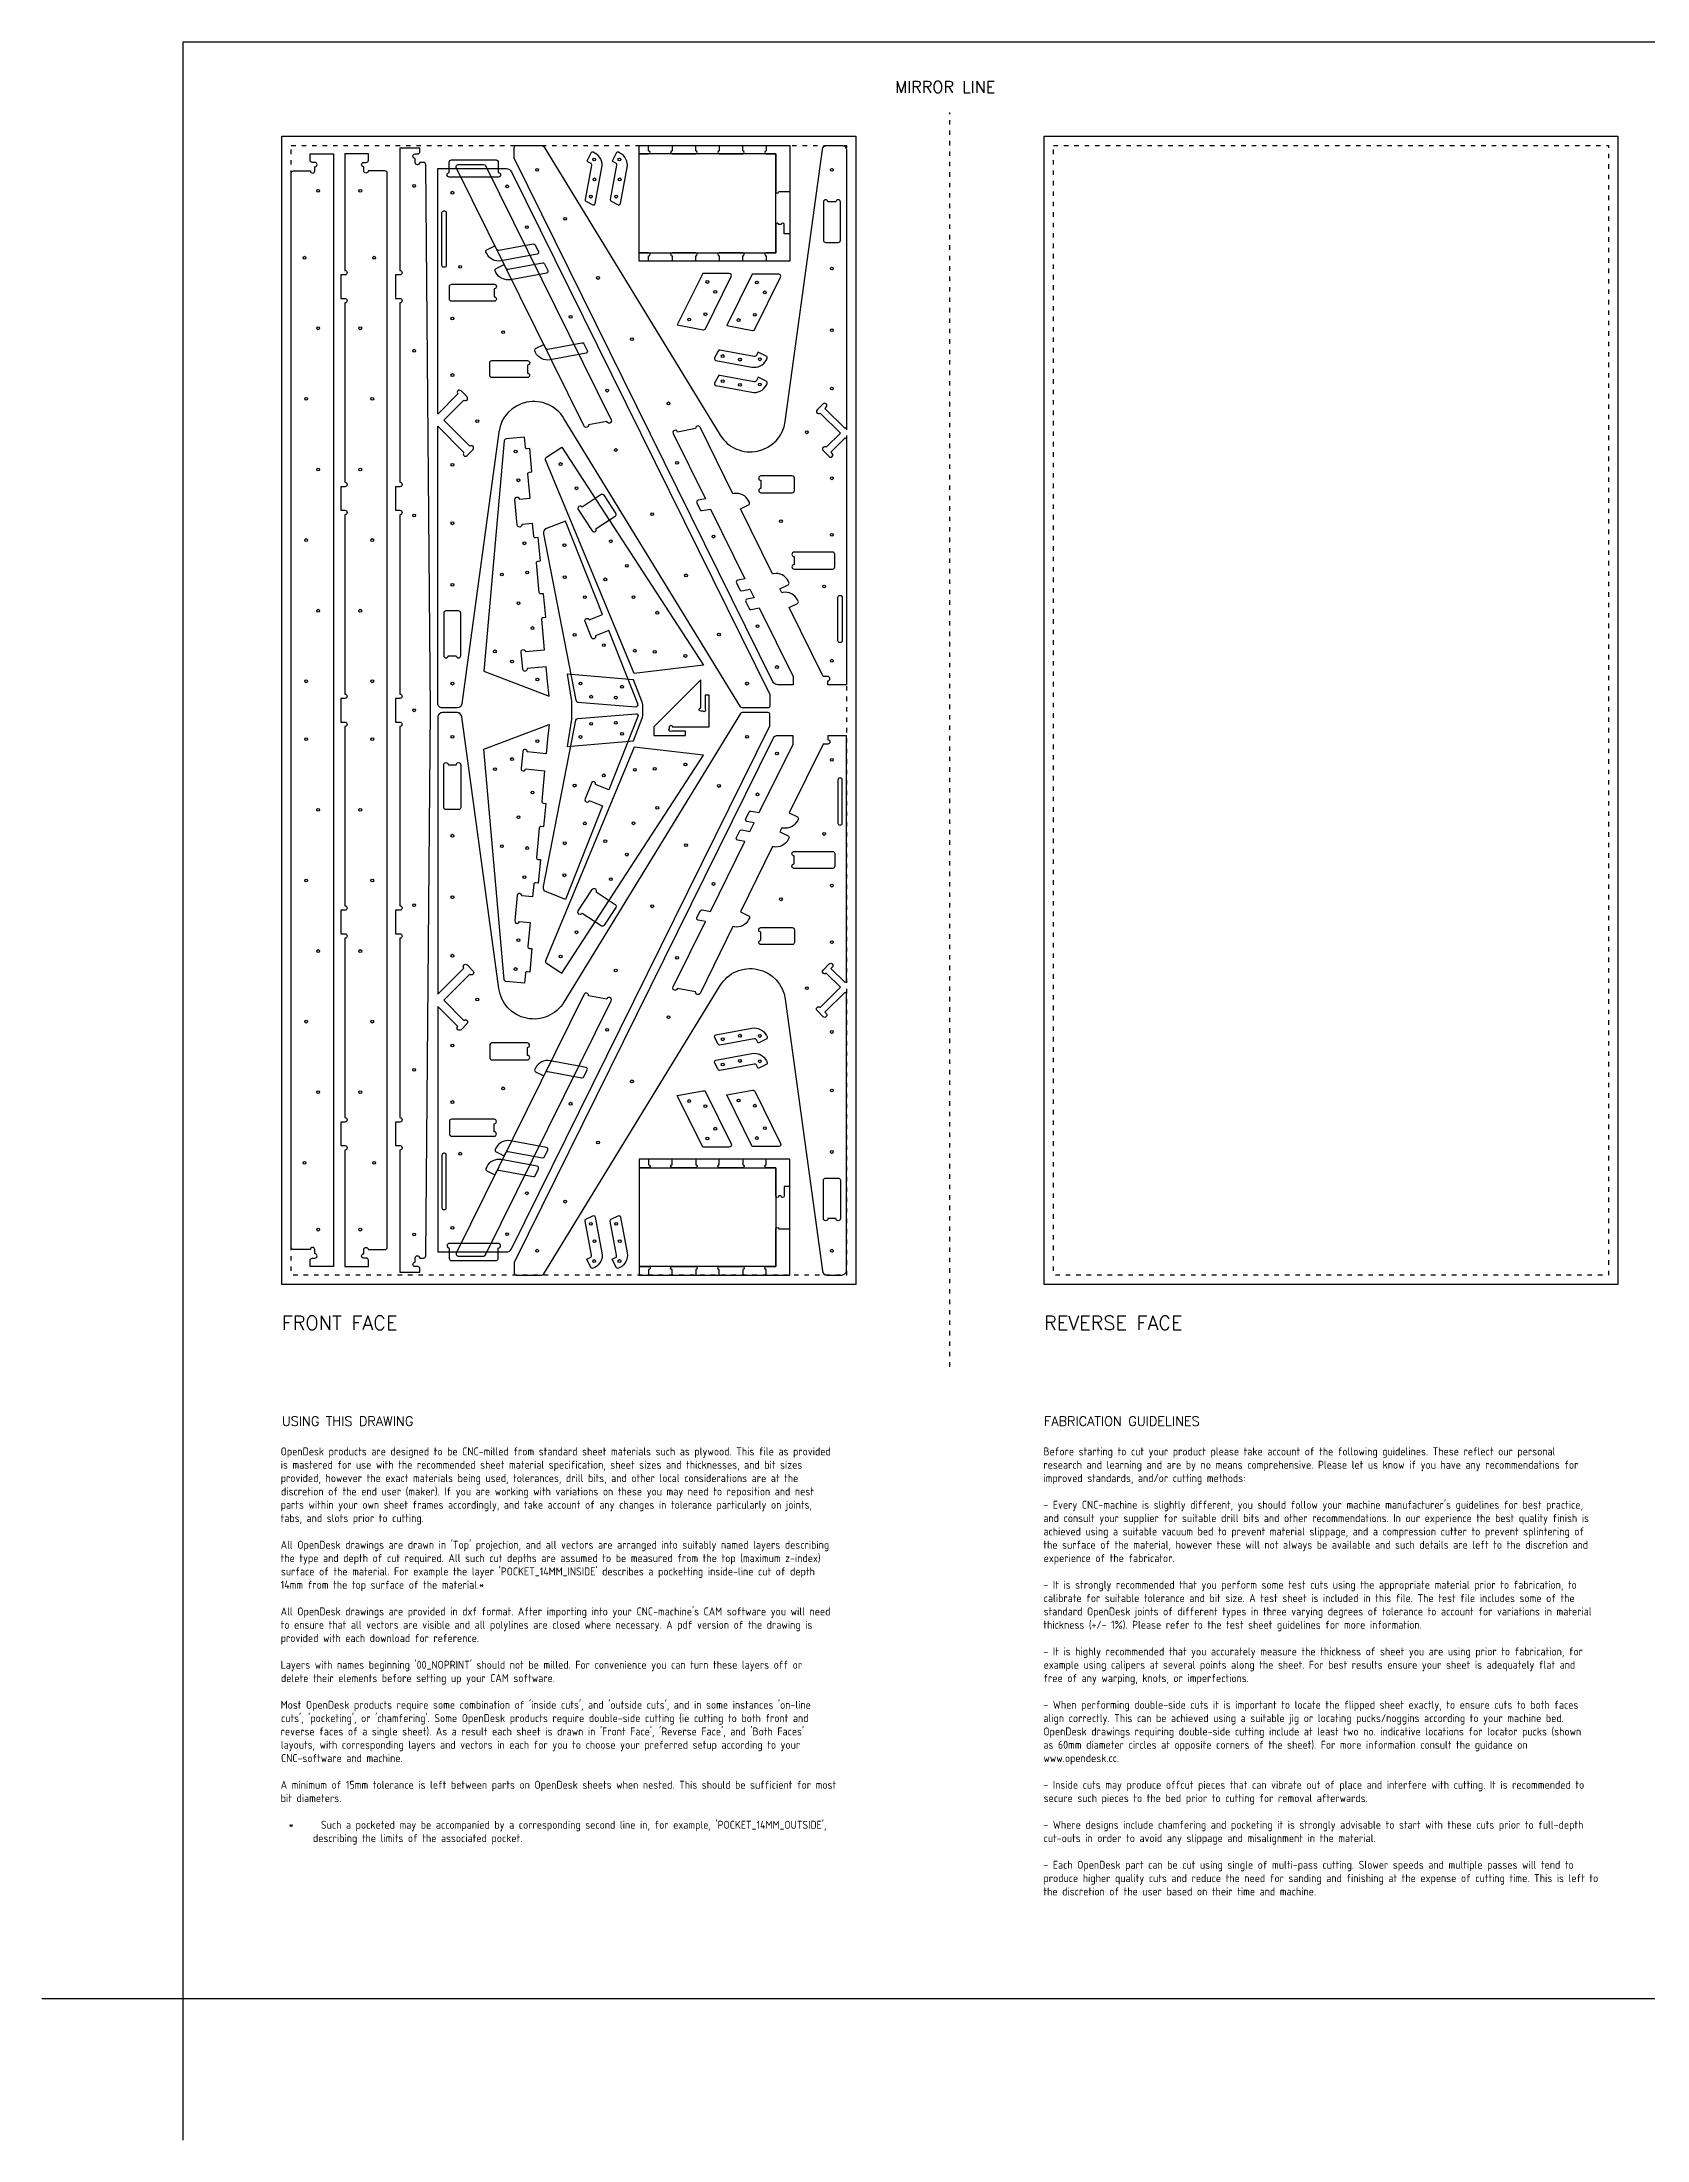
# Model space of a CAD drawing. Extents: x -300 to 5880, y -300 to 4158.
# Drawn here: x -300 to 3112, y -300 to 4158 of the extents above; entities that cross this region are included whole.
import ezdxf
from ezdxf.enums import TextEntityAlignment as Align

# ---------------------------------------------------------------- set-up
doc = ezdxf.new("R2010")
doc.units = 0
doc.linetypes.add('DGN_STYLE_5', pattern=[22.17944, 9.505474, -12.673965])
for name, color, linetype in [('00-NOPRINT_TEXT', 7, 'CONTINUOUS'), ('00_NOPRINT_TOLERANCE', 7, 'DGN_STYLE_5'), ('TOP-CUT-INSIDE_18MM', 1, 'CONTINUOUS'), ('TOP-CUT-OUTSIDE_18MM', 220, 'CONTINUOUS'), ('TOP-HOLE-6MM-DIAM_05MM', 220, 'CONTINUOUS'), ('TOP-HOLE-6MM-DIAM_14MM', 220, 'CONTINUOUS'), ('TOP-HOLE-6MM-DIAM_18MM', 3, 'CONTINUOUS'), ('TOP-POCKET-INSIDE_03MM', 140, 'CONTINUOUS'), ('TOP-POCKET-INSIDE_08MM', 40, 'CONTINUOUS'), ('TOP-POCKET-INSIDE_09MM', 60, 'CONTINUOUS'), ('TOP-POCKET-INSIDE_10MM', 3, 'CONTINUOUS'), ('TOP-POCKET-INSIDE_12MM', 140, 'CONTINUOUS')]:
    doc.layers.add(name, color=color, linetype=linetype)
doc.layers.add('BOARD_$TH-NOMINAL', color=3, linetype='CONTINUOUS', lineweight=30)
doc.styles.add('OD-ISOCP-17', font='isocp.shx', dxfattribs={"height": 17})
doc.styles.add('OD-SIMPLEX-20', font='simplex.shx', dxfattribs={"height": 20})
doc.styles.add('OD-SIMPLEX-25', font='simplex.shx', dxfattribs={"height": 25})
doc.styles.add('OD-SIMPLEX-30', font='simplex.shx', dxfattribs={"height": 30})

msp = doc.modelspace()

# ---------------------------------------------------------------- linework, layer by layer
at = {"layer": '00-NOPRINT_TEXT', "flags": 128}
msp.add_lwpolyline([(0, 4158), (5880, 4158), (5880, 0), (0, 0)], close=True, dxfattribs=at)
msp.add_lwpolyline([(0, -300), (0, 0), (-300, 0)], dxfattribs=at)
at = {"layer": '00_NOPRINT_TOLERANCE'}
msp.add_line((1630, 1343.2), (1630, 4008), dxfattribs=at)
at = {"layer": '00_NOPRINT_TOLERANCE', "flags": 128}
for points in [[(210, 3958), (1430, 3958), (1430, 1518), (210, 1518)], [(230, 3938), (1410, 3938), (1410, 1538), (230, 1538)], [(1830, 3958), (3050, 3958), (3050, 1518), (1830, 1518)], [(1850, 3938), (3030, 3938), (3030, 1538), (1850, 1538)]]:
    msp.add_lwpolyline(points, close=True, dxfattribs=at)
at = {"layer": 'BOARD_$TH-NOMINAL', "flags": 128}
for points in [[(210, 3958), (1430, 3958), (1430, 1518), (210, 1518)], [(1830, 3958), (3050, 3958), (3050, 1518), (1830, 1518)]]:
    msp.add_lwpolyline(points, close=True, dxfattribs=at)
at = {"layer": 'TOP-CUT-INSIDE_18MM'}
for points in [[(1361.1, 3736.7, 0.414214), (1365.9, 3731.9), (1392.4, 3731.9, 0.414214), (1397.2, 3736.7), (1397.2, 3818, 0.989561), (1387.7, 3818.1), (1370.6, 3818.1, 0.989561), (1361.1, 3818)], [(1294.7, 3200, 0.414214), (1299.4, 3204.7), (1299.4, 3231.3, 0.414214), (1294.7, 3236.1), (1228.3, 3236.1, 0.989561), (1228.2, 3226.5), (1228.2, 3209.5, 0.989561), (1228.3, 3200)], [(1380.4, 3037.9, 0.414214), (1385.1, 3042.7), (1385.1, 3069.2, 0.414214), (1380.4, 3074), (1299, 3074, 0.989561), (1298.9, 3064.5), (1298.9, 3047.4, 0.989561), (1299, 3037.9)], [(1401, 2885.8, -0.414214), (1397.2, 2882), (1395.7, 2882, -0.414214), (1391.9, 2885.8), (1391.9, 2978, -0.414214), (1395.7, 2981.8), (1397.2, 2981.8, -0.414214), (1401, 2978)], [(1401, 2590.2, 0.414214), (1397.2, 2594), (1395.7, 2594, 0.414214), (1391.9, 2590.2), (1391.9, 2498, 0.414214), (1395.7, 2494.2), (1397.2, 2494.2, 0.414214), (1401, 2498)], [(1380.4, 2438.1, -0.414214), (1385.1, 2433.3), (1385.1, 2406.8, -0.414214), (1380.4, 2402), (1299, 2402, -0.989561), (1298.9, 2411.5), (1298.9, 2428.6, -0.989561), (1299, 2438.1)], [(1294.7, 2276.1, -0.414214), (1299.4, 2271.3), (1299.4, 2244.7, -0.414214), (1294.7, 2240), (1228.3, 2240, -0.989561), (1228.2, 2249.5), (1228.2, 2266.5, -0.989561), (1228.3, 2276.1)], [(1361.1, 1739.3, -0.414214), (1365.9, 1744.1), (1392.4, 1744.1, -0.414214), (1397.2, 1739.3), (1397.2, 1658, -0.989561), (1387.7, 1657.9), (1370.6, 1657.9, -0.989561), (1361.1, 1658)]]:
    msp.add_lwpolyline(points, format="xyb", close=True, dxfattribs=at)
at = {"layer": 'TOP-CUT-OUTSIDE_18MM'}
for points in [[(460.8, 3932), (460.8, 3672.5, -1), (460.8, 3663), (451.8, 3663), (451.8, 3613), (460.8, 3613, -1), (460.8, 3603.5), (460.8, 3222.5, -1), (460.8, 3213), (451.8, 3213), (451.8, 3163), (460.8, 3163, -1), (460.8, 3153.5), (460.8, 2772.5, -1), (460.8, 2763), (451.8, 2763), (451.8, 2713), (460.8, 2713, -1), (460.8, 2703.5), (460.8, 2322.5, -1), (460.8, 2313), (451.8, 2313), (451.8, 2263), (460.8, 2263, -1), (460.8, 2253.5), (460.8, 1872.5, -1), (460.8, 1863), (451.8, 1863), (451.8, 1813), (460.8, 1813, -1), (460.8, 1803.5), (460.8, 1544), (503.3, 1544), (503.3, 1551.3, 0.414214), (498.8, 1555.8), (493.3, 1555.8, -1), (493.3, 1565.3), (493.3, 1574, -1), (502.9, 1574), (511.3, 1574, 0.413286), (515.8, 1578.5), (525.8, 2738), (515.8, 3897.6, 0.409868), (511.3, 3902), (502.9, 3902, -1), (493.3, 3902), (493.3, 3910.7, -1), (493.3, 3920.2), (498.8, 3920.2, 0.414214), (503.3, 3924.7), (503.3, 3932)], [(1410, 2792), (1370.3, 2792), (1370.3, 2800.5, 1), (1370.3, 2810), (1360.5, 2810), (1288.3, 2956), (1305.8, 2964.6, 0.414213), (1307.5, 2969.6), (1305.9, 2972.7, 0.335558), (1275, 2988.2), (1272.6, 2987.8), (1268.6, 2996), (1286, 3004.6, 0.414213), (1287.7, 3009.6), (1286.2, 3012.7, 0.335558), (1255.2, 3028.2), (1252.8, 3027.8), (1184.5, 3166), (1202, 3174.6, 0.414214), (1203.7, 3179.7), (1202.1, 3182.8, 0.335558), (1171.2, 3198.3), (1168.8, 3197.8), (1099.5, 3338.1), (1098.9, 3339.3, 0.857758), (1089.5, 3336.4), (1050.8, 3329.2, 1.125299), (1041.5, 3325.9), (1110.1, 3187), (1094.8, 3184.1, 0.497502), (1092.1, 3178.8), (1099.3, 3164.2, 0.335558), (1103.4, 3162.1), (1120.8, 3165.4), (1194.2, 3016.9), (1178.9, 3014.1, 0.497502), (1176.2, 3008.7), (1183.4, 2994.1, 0.335558), (1187.4, 2992.1), (1204.9, 2995.3), (1214, 2976.9), (1198.6, 2974.1, 0.497502), (1195.9, 2968.7), (1203.2, 2954.1, 0.335558), (1207.2, 2952.1), (1224.6, 2955.3), (1296.5, 2810), (1296.5, 2792), (1264.1, 2792, -0.285326), (1253.4, 2798.7), (704.3, 3909.7, -0.115265), (703.8, 3911.7), (703.8, 3933.5, -0.414214), (708.3, 3938), (762.8, 3938, -0.261118), (766.6, 3935.8), (1141.8, 3322.8, 0.705239), (1280.1, 3351.8), (1358.8, 3929.4, -0.375055), (1368.7, 3938), (1400, 3938, -0.414214), (1410, 3928), (1410, 3339.6), (1407.2, 3336.7), (1364.4, 3379.5), (1367.2, 3382.3, 1), (1360.5, 3389.1), (1347.6, 3376.2, 1), (1354.4, 3369.5), (1397.1, 3326.7), (1367.1, 3296.7, 1), (1360.4, 3289.9), (1373.2, 3277.1, 1), (1380, 3283.8), (1377.1, 3286.6), (1407.2, 3316.7), (1410, 3313.8)], [(871.8, 3923.6, 0.414214), (866.9, 3921.9), (858.3, 3904.6), (865.4, 3901.1, -0.335558), (867.9, 3896.1), (854.4, 3823.4, 0.335558), (856.4, 3819.4), (871, 3812.2, 0.497502), (876.2, 3814.8), (890.4, 3891.2, 0.335558), (874.9, 3922)], [(925.4, 3923.6, 0.414214), (920.5, 3921.9), (911.9, 3904.6), (919, 3901.1, -0.335558), (921.5, 3896.1), (908, 3823.4, 0.335558), (910, 3819.4), (924.6, 3812.2, 0.497502), (929.8, 3814.8), (944, 3891.2, 0.335558), (928.5, 3922)], [(969.6, 3920), (989.6, 3920, 1), (989.6, 3926.4), (989.6, 3938), (1039.6, 3938), (1039.6, 3926.4, 1), (1039.6, 3920), (1089.6, 3920, 1), (1089.6, 3926.4), (1089.6, 3938), (1139.6, 3938), (1139.6, 3926.4, 1), (1139.6, 3920), (1189.6, 3920, 1), (1189.6, 3926.4), (1189.6, 3938), (1239.6, 3938), (1239.6, 3926.4, 1), (1239.6, 3920), (1259.6, 3920), (1259.6, 3840, 1), (1266, 3840), (1289.6, 3840), (1289.6, 3750), (1277.6, 3750), (1277.6, 3770, 1), (1271.2, 3770), (1266, 3770, 1), (1259.6, 3770), (1259.6, 3710), (1239.6, 3710, 1), (1239.6, 3703.6), (1239.6, 3692), (1189.6, 3692), (1189.6, 3703.6, 1), (1189.6, 3710), (1139.6, 3710, 1), (1139.6, 3703.6), (1139.6, 3692), (1089.6, 3692), (1089.6, 3703.6, 1), (1089.6, 3710), (1039.6, 3710, 1), (1039.6, 3703.6), (1039.6, 3692), (989.6, 3692), (989.6, 3703.6, 1), (989.6, 3710), (969.6, 3710)], [(434, 3879.6, 0.409868), (429.5, 3884), (393.5, 3884, -1), (384, 3884), (384, 3892.7, -1), (384, 3902.2), (389.5, 3902.2, 0.414214), (394, 3906.7), (394, 3920), (344, 3920), (344, 3672.5, -1), (344, 3663), (335, 3663), (335, 3613), (344, 3613, -1), (344, 3603.5), (344, 3222.5, -1), (344, 3213), (335, 3213), (335, 3163), (344, 3163, -1), (344, 3153.5), (344, 2772.5, -1), (344, 2763), (335, 2763), (335, 2713), (344, 2713, -1), (344, 2703.5), (344, 2322.5, -1), (344, 2313), (335, 2313), (335, 2263), (344, 2263, -1), (344, 2253.5), (344, 1872.5, -1), (344, 1863), (335, 1863), (335, 1813), (344, 1813, -1), (344, 1803.5), (344, 1556), (394, 1556), (394, 1569.3, 0.414214), (389.5, 1573.8), (384, 1573.8, -1), (384, 1583.3), (384, 1592, -1), (393.5, 1592), (429.5, 1592, 0.415142), (434, 1596.5)], [(541.3, 3889), (687.2, 3889, -0.285329), (697.9, 3882.3), (1247, 2771.4, -0.115265), (1247.5, 2769.4), (1247.5, 2747.5, -0.414214), (1243, 2743), (1188.5, 2743, -0.261118), (1184.6, 2745.2), (809.5, 3358.2, 0.705239), (671.2, 3329.2), (592.4, 2751.7, -0.375055), (582.5, 2743), (551.3, 2743, -0.414214), (541.3, 2753), (541.3, 3341.5), (596.8, 3286, 1), (603.5, 3279.2), (616.4, 3292.1, 1), (609.6, 3298.8), (554.1, 3354.3), (596.9, 3397.1, 1), (603.6, 3403.8), (590.8, 3416.7, 1), (584, 3410), (541.3, 3367.2)], [(1165, 3659.5, 0.55603), (1160.9, 3666), (1104.6, 3666), (1050.5, 3556.6), (1105.4, 3546.4, 0.335558), (1110.3, 3548.8)], [(1270.1, 3658.3, 0.55603), (1266, 3664.8), (1209.7, 3664.8), (1155.6, 3555.4), (1210.5, 3545.2, 0.335558), (1215.4, 3547.7)], [(1241.3, 3485.8, 0.414214), (1239.6, 3490.7), (1222.3, 3499.2), (1218.8, 3492.2, -0.335558), (1213.8, 3489.7), (1141.1, 3503.2, 0.335558), (1137.2, 3501.2), (1129.9, 3486.6, 0.497502), (1132.6, 3481.4), (1208.9, 3467.2, 0.335558), (1239.8, 3482.6)], [(1241.3, 3432.1, 0.414214), (1239.6, 3437), (1222.3, 3445.6), (1218.8, 3438.5, -0.335558), (1213.8, 3436), (1141.1, 3449.5, 0.335558), (1137.2, 3447.5), (1129.9, 3432.9, 0.497502), (1132.6, 3427.7), (1208.9, 3413.6, 0.335558), (1239.8, 3429)], [(754.8, 3105.1), (749.4, 3104.5, -0.414214), (745.5, 3107.7), (743, 3134.7), (719.9, 3132.5, -0.999999), (710.4, 3131.6), (705.3, 3185.7, -1.000001), (714.8, 3186.6), (737.8, 3188.8), (732.9, 3240.1, -0.414214), (736.1, 3243.9), (741.6, 3244.4), (736.8, 3294.2), (731.4, 3293.7, -0.414214), (727.5, 3296.8), (725.5, 3318.2), (686.8, 3314.6, 0.369893), (682.7, 3310.4), (639.4, 2820.9), (777.9, 2768.2), (774.9, 2799.1), (771.9, 2830.3), (731.5, 2826.4, -1), (722, 2825.5), (718.5, 2861.7, -1), (728, 2862.6), (768.5, 2866.5), (762.3, 2931.5, -0.414214), (765.5, 2935.3), (770.9, 2935.8), (766.2, 2985.6), (760.7, 2985.1, -0.414214), (756.9, 2988.2), (750.9, 3051, -0.414214), (754.1, 3054.8), (759.6, 3055.3)], [(805, 3296.8), (1106.1, 2833.5), (959, 2816.2), (770.6, 3270.3, -0.353186), (772.4, 3275.6)], [(962.2, 2745.3, 0.55603), (966.7, 2751.5), (905.2, 2907.4), (876.6, 2896.1, -1), (867.8, 2892.6), (854.4, 2926.5, -1), (863.3, 2930), (891.8, 2941.2), (813.2, 3140.1), (772.2, 3123.9, 0.361503), (766.1, 3112.7), (835.1, 2759.2, 0.335558), (839.2, 2755.5)], [(541.3, 1587), (687.2, 1587, 0.285329), (697.9, 1593.7), (1247, 2704.6, 0.115265), (1247.5, 2706.6), (1247.5, 2728.5, 0.414214), (1243, 2733), (1188.5, 2733, 0.261118), (1184.6, 2730.8), (809.5, 2117.8, -0.705239), (671.2, 2146.8), (592.4, 2724.3, 0.375055), (582.5, 2733), (551.3, 2733, 0.414214), (541.3, 2723), (541.3, 2134.5), (596.8, 2190, -1), (603.5, 2196.8), (616.4, 2183.9, -1), (609.6, 2177.2), (554.1, 2121.7), (596.9, 2078.9, -1), (603.6, 2072.2), (590.8, 2059.3, -1), (584, 2066), (541.3, 2108.8)], [(962.2, 2730.7, -0.55603), (966.7, 2724.5), (905.2, 2568.6), (876.6, 2579.9, 1), (867.8, 2583.4), (854.4, 2549.5, 1), (863.3, 2546), (891.8, 2534.8), (813.2, 2335.9), (772.2, 2352.1, -0.361503), (766.1, 2363.3), (835.1, 2716.8, -0.335558), (839.2, 2720.5)], [(754.8, 2370.9), (749.4, 2371.5, 0.414214), (745.5, 2368.3), (743, 2341.3), (719.9, 2343.5, 0.999999), (710.4, 2344.4), (705.3, 2290.3, 1.000001), (714.8, 2289.4), (737.8, 2287.2), (732.9, 2235.9, 0.414214), (736.1, 2232.1), (741.6, 2231.6), (736.8, 2181.8), (731.4, 2182.3, 0.414214), (727.5, 2179.2), (725.5, 2157.8), (686.8, 2161.4, -0.369893), (682.7, 2165.6), (639.4, 2655.1), (777.9, 2707.8), (774.9, 2676.9), (771.9, 2645.7), (731.5, 2649.6, 1), (722, 2650.5), (718.5, 2614.3, 1), (728, 2613.4), (768.5, 2609.5), (762.3, 2544.5, 0.414214), (765.5, 2540.7), (770.9, 2540.2), (766.2, 2490.4), (760.7, 2490.9, 0.414214), (756.9, 2487.8), (750.9, 2425, 0.414214), (754.1, 2421.2), (759.6, 2420.7)], [(1410, 2684), (1370.3, 2684), (1370.3, 2675.5, -1), (1370.3, 2666), (1360.5, 2666), (1288.3, 2520), (1305.8, 2511.4, -0.414213), (1307.5, 2506.4), (1305.9, 2503.3, -0.335558), (1275, 2487.8), (1272.6, 2488.2), (1268.6, 2480), (1286, 2471.4, -0.414213), (1287.7, 2466.4), (1286.2, 2463.3, -0.335558), (1255.2, 2447.8), (1252.8, 2448.2), (1184.5, 2310), (1202, 2301.4, -0.414214), (1203.7, 2296.3), (1202.1, 2293.2, -0.335558), (1171.2, 2277.7), (1168.8, 2278.2), (1099.5, 2137.9), (1098.9, 2136.7, -0.857758), (1089.5, 2139.6), (1050.8, 2146.8, -1.125299), (1041.5, 2150.1), (1110.1, 2289), (1094.8, 2291.9, -0.497502), (1092.1, 2297.2), (1099.3, 2311.8, -0.335558), (1103.4, 2313.9), (1120.8, 2310.6), (1194.2, 2459.1), (1178.9, 2461.9, -0.497502), (1176.2, 2467.3), (1183.4, 2481.9, -0.335558), (1187.4, 2483.9), (1204.9, 2480.7), (1214, 2499.1), (1198.6, 2501.9, -0.497502), (1195.9, 2507.3), (1203.2, 2521.9, -0.335558), (1207.2, 2523.9), (1224.6, 2520.7), (1296.5, 2666), (1296.5, 2684), (1264.1, 2684, 0.285326), (1253.4, 2677.3), (704.3, 1566.3, 0.115265), (703.8, 1564.3), (703.8, 1542.5, 0.414214), (708.3, 1538), (762.8, 1538, 0.261118), (766.6, 1540.2), (1141.8, 2153.2, -0.705239), (1280.1, 2124.2), (1358.8, 1546.6, 0.375055), (1368.7, 1538), (1400, 1538, 0.414214), (1410, 1548), (1410, 2136.4), (1407.2, 2139.3), (1364.4, 2096.5), (1367.2, 2093.7, -1), (1360.5, 2086.9), (1347.6, 2099.8, -1), (1354.4, 2106.5), (1397.1, 2149.3), (1367.1, 2179.3, -1), (1360.4, 2186.1), (1373.2, 2198.9, -1), (1380, 2192.2), (1377.1, 2189.4), (1407.2, 2159.3), (1410, 2162.2)], [(805, 2179.2), (1106.1, 2642.5), (959, 2659.8), (770.6, 2205.7, 0.353186), (772.4, 2200.4)], [(1241.3, 2043.9, -0.414214), (1239.6, 2039), (1222.3, 2030.4), (1218.8, 2037.5, 0.335558), (1213.8, 2040), (1141.1, 2026.5, -0.335558), (1137.2, 2028.5), (1129.9, 2043.1, -0.497502), (1132.6, 2048.3), (1208.9, 2062.4, -0.335558), (1239.8, 2047)], [(1241.3, 1990.2, -0.414214), (1239.6, 1985.3), (1222.3, 1976.8), (1218.8, 1983.8, 0.335558), (1213.8, 1986.3), (1141.1, 1972.8, -0.335558), (1137.2, 1974.8), (1129.9, 1989.4, -0.497502), (1132.6, 1994.6), (1208.9, 2008.8, -0.335558), (1239.8, 1993.4)], [(1165, 1816.5, -0.55603), (1160.9, 1810), (1104.6, 1810), (1050.5, 1919.4), (1105.4, 1929.6, -0.335558), (1110.3, 1927.2)], [(1270.1, 1817.7, -0.55603), (1266, 1811.2), (1209.7, 1811.2), (1155.6, 1920.6), (1210.5, 1930.8, -0.335558), (1215.4, 1928.3)], [(969.6, 1556), (989.6, 1556, -1), (989.6, 1549.6), (989.6, 1538), (1039.6, 1538), (1039.6, 1549.6, -1), (1039.6, 1556), (1089.6, 1556, -1), (1089.6, 1549.6), (1089.6, 1538), (1139.6, 1538), (1139.6, 1549.6, -1), (1139.6, 1556), (1189.6, 1556, -1), (1189.6, 1549.6), (1189.6, 1538), (1239.6, 1538), (1239.6, 1549.6, -1), (1239.6, 1556), (1259.6, 1556), (1259.6, 1636, -1), (1266, 1636), (1289.6, 1636), (1289.6, 1726), (1277.6, 1726), (1277.6, 1706, -1), (1271.2, 1706), (1266, 1706, -1), (1259.6, 1706), (1259.6, 1766), (1239.6, 1766, -1), (1239.6, 1772.4), (1239.6, 1784), (1189.6, 1784), (1189.6, 1772.4, -1), (1189.6, 1766), (1139.6, 1766, -1), (1139.6, 1772.4), (1139.6, 1784), (1089.6, 1784), (1089.6, 1772.4, -1), (1089.6, 1766), (1039.6, 1766, -1), (1039.6, 1772.4), (1039.6, 1784), (989.6, 1784), (989.6, 1772.4, -1), (989.6, 1766), (969.6, 1766)], [(871.8, 1552.4, -0.414214), (866.9, 1554.1), (858.3, 1571.4), (865.4, 1574.9, 0.335558), (867.9, 1579.9), (854.4, 1652.6, -0.335558), (856.4, 1656.6), (871, 1663.8, -0.497502), (876.2, 1661.2), (890.4, 1584.8, -0.335558), (874.9, 1554)], [(925.4, 1552.4, -0.414214), (920.5, 1554.1), (911.9, 1571.4), (919, 1574.9, 0.335558), (921.5, 1579.9), (908, 1652.6, -0.335558), (910, 1656.6), (924.6, 1663.8, -0.497502), (929.8, 1661.2), (944, 1584.8, -0.335558), (928.5, 1554)]]:
    msp.add_lwpolyline(points, format="xyb", close=True, dxfattribs=at)
at = {"layer": 'TOP-CUT-OUTSIDE_18MM', "flags": 128}
for points in [[(270, 1556), (270, 1569.3, -0.414213), (274.5, 1573.8), (280, 1573.8, 1), (280, 1583.3), (280, 1592, 1), (270.5, 1592), (234.5, 1592, -0.414214), (230, 1596.5), (230, 3879.5, -0.414214), (234.5, 3884), (270.5, 3884, 1), (280, 3884), (280, 3892.7, 1), (280, 3902.2), (274.5, 3902.2, -0.414214), (270, 3906.7), (270, 3920), (320, 3920), (320, 1556)], [(1118.5, 2702.7), (1118.5, 2770.4), (1109.5, 2770.4), (1109.5, 2740.8, -1), (1104.5, 2735.8), (1100.5, 2735.8, -1), (1100.5, 2742.8), (1100.5, 2802.7), (1000.5, 2702.7), (1000.5, 2684.7), (1068.2, 2684.7), (1068.2, 2693.7), (1038.6, 2693.7, -1), (1033.6, 2698.6), (1033.6, 2702.7, -1), (1040.6, 2702.7)]]:
    msp.add_lwpolyline(points, format="xyb", close=True, dxfattribs=at)
at = {"layer": 'TOP-HOLE-6MM-DIAM_05MM'}
for centre in [(810.5, 3088.7), (943.3, 3044.7), (811.1, 3020.7), (854, 2978.4), (957.4, 2978.2), (1007.9, 2945.3), (832.2, 2898.1), (894.3, 2876.4), (1002.5, 2862.3), (1067.7, 2853.3), (894.3, 2599.6), (1002.5, 2613.7), (1067.7, 2622.7), (832.2, 2577.9), (854, 2497.6), (957.4, 2497.8), (1007.9, 2530.7), (811.1, 2455.3), (943.3, 2431.3), (810.5, 2387.3)]:
    msp.add_circle(centre, 3, dxfattribs=at)
at = {"layer": 'TOP-HOLE-6MM-DIAM_14MM'}
for centre in [(752.5, 3886.4), (873.8, 3908.3), (927.4, 3908.3), (1378.8, 3886.4), (287.3, 3841.6), (376.7, 3841.6), (572.4, 3837.7), (688.9, 3851.1), (874.4, 3866), (928.1, 3866), (866.8, 3829.3), (920.4, 3829.3), (730.5, 3764.3), (812.2, 3782.1), (257.9, 3699.6), (406.1, 3699.6), (588.8, 3680.2), (882.1, 3656.5), (1378.8, 3676.5), (1219.6, 3646.9), (1236.4, 3626), (572.4, 3570.4), (823.8, 3574), (1180.9, 3567.2), (1215.3, 3578.3), (287.3, 3549.6), (376.7, 3549.6), (680.3, 3541.5), (954.1, 3526.5), (1378.8, 3545.8), (1147, 3490.7), (1183.7, 3483.1), (1226, 3483.8), (572.4, 3450.2), (1147, 3437.1), (1226, 3430.1), (261.8, 3399.6), (402.2, 3399.6), (901.3, 3417.2), (1031.8, 3390), (1183.7, 3429.5), (1378.8, 3421.5), (625.4, 3352.4), (1325.8, 3328.6), (572.4, 3259.6), (706.9, 3287.9), (802.5, 3261.2), (919.5, 3291), (1049.9, 3263.9), (287.3, 3249.6), (376.7, 3249.6), (712.7, 3226.6), (836.1, 3209.7), (1378.8, 3230.9), (572.4, 3135.2), (997.2, 3154.6), (1270.9, 3139.6), (261.8, 3099.6), (402.2, 3099.6), (725.4, 3092.8), (909.3, 3097), (1127.5, 3107), (1378.8, 3110.6), (572.4, 3004.6), (677.4, 3026.6), (897.4, 3016.1), (1069.1, 3024.6), (1362.5, 3000.9), (287.3, 2949.6), (376.7, 2949.6), (1139.1, 2898.9), (1220.8, 2916.7), (662.9, 2863.2), (960.2, 2864.5), (1262.4, 2829.9), (1378.8, 2843.3), (261.8, 2799.6), (402.2, 2799.6), (572.4, 2794.6), (844.7, 2794.7), (867.6, 2766.8), (919.8, 2764.8), (933, 2788), (1198.8, 2794.6), (261.8, 2676.4), (402.2, 2676.4), (572.4, 2681.4), (844.7, 2681.3), (867.6, 2709.2), (919.8, 2711.2), (933, 2688), (1198.8, 2681.4), (1262.4, 2646.1), (1378.8, 2632.7), (662.9, 2612.8), (960.2, 2611.5), (1139.1, 2577.1), (1220.8, 2559.3), (287.3, 2526.4), (376.7, 2526.4), (572.4, 2471.4), (677.4, 2449.4), (897.4, 2459.9), (1069.1, 2451.4), (1362.5, 2475.1), (261.8, 2376.4), (402.2, 2376.4), (725.4, 2383.2), (909.3, 2379), (1127.5, 2369), (1378.8, 2365.4), (572.4, 2340.8), (997.2, 2321.4), (1270.9, 2336.4), (287.3, 2226.4), (376.7, 2226.4), (712.7, 2249.4), (836.1, 2266.3), (1378.8, 2245.1), (572.4, 2216.4), (706.9, 2188.1), (802.5, 2214.8), (919.5, 2185), (1049.9, 2212.1), (1325.8, 2147.4), (625.4, 2123.6), (261.8, 2076.4), (402.2, 2076.4), (901.3, 2058.8), (1031.8, 2086), (1378.8, 2054.5), (572.4, 2025.8), (1147, 2038.9), (1183.7, 2046.5), (1226, 2045.9), (1147, 1985.3), (1183.7, 1992.9), (1226, 1992.2), (287.3, 1926.4), (376.7, 1926.4), (680.3, 1934.5), (954.1, 1949.5), (1378.8, 1930.2), (572.4, 1905.6), (823.8, 1902), (1180.9, 1908.8), (1215.3, 1897.7), (1219.6, 1829.1), (1236.4, 1850), (588.8, 1795.8), (882.1, 1819.5), (1378.8, 1799.5), (257.9, 1776.4), (406.1, 1776.4), (730.5, 1711.7), (812.2, 1693.9), (866.8, 1646.7), (920.4, 1646.7), (287.3, 1634.4), (376.7, 1634.4), (572.4, 1638.3), (688.9, 1624.9), (874.4, 1610), (928.1, 1610), (752.5, 1589.6), (873.8, 1567.7), (927.4, 1567.7), (1378.8, 1589.6)]:
    msp.add_circle(centre, 3, dxfattribs=at)
at = {"layer": 'TOP-HOLE-6MM-DIAM_18MM'}
for centre in [(491.3, 3852), (1114.5, 3648.1), (1131.3, 3627.2), (1075.8, 3568.3), (1110.2, 3579.4), (491.3, 3502), (491.3, 3152), (731.3, 3030.7), (713, 2965.3), (742.6, 2912.7), (699.3, 2841.6), (753, 2803.5), (491.3, 2738), (753, 2672.5), (699.3, 2634.4), (742.6, 2563.3), (713, 2510.7), (731.3, 2445.3), (491.3, 2324), (491.3, 1974), (1075.8, 1907.7), (1110.2, 1896.6), (1114.5, 1827.9), (1131.3, 1848.8), (491.3, 1624)]:
    msp.add_circle(centre, 3, dxfattribs=at)
at = {"layer": 'TOP-POCKET-INSIDE_03MM'}
for points in [[(643.8, 3711.4, -0.414214), (645.5, 3716.4), (662.9, 3725.1), (666.5, 3717.9, 0.335558), (671.3, 3715.5), (744.1, 3728.9, -0.335558), (748.1, 3726.9), (755.3, 3712.3, -0.497502), (752.6, 3706.9), (676.3, 3692.8, -0.335558), (645.3, 3708.3)], [(663.6, 3671.4, -0.414214), (665.3, 3676.4), (682.7, 3685.1), (686.2, 3677.9, 0.335558), (691.1, 3675.5), (763.8, 3688.9, -0.335558), (767.9, 3686.9), (775.1, 3672.3, -0.497502), (772.4, 3666.9), (696.1, 3652.8, -0.335558), (665.1, 3668.3)], [(747.6, 3501.4, -0.414214), (749.3, 3506.4), (766.7, 3515), (770.3, 3507.8, 0.335558), (775.1, 3505.4), (847.9, 3518.9, -0.335558), (851.9, 3516.9), (859.1, 3502.3, -0.497502), (856.5, 3496.9), (780.1, 3482.7, -0.335558), (749.1, 3498.2)], [(747.6, 1974.6, 0.414214), (749.3, 1969.6), (766.7, 1961), (770.3, 1968.2, -0.335558), (775.1, 1970.6), (847.9, 1957.1, 0.335558), (851.9, 1959.1), (859.1, 1973.7, 0.497502), (856.5, 1979.1), (780.1, 1993.3, 0.335558), (749.1, 1977.8)], [(643.8, 1764.6, 0.414214), (645.5, 1759.6), (662.9, 1750.9), (666.5, 1758.1, -0.335558), (671.3, 1760.5), (744.1, 1747.1, 0.335558), (748.1, 1749.1), (755.3, 1763.7, 0.497502), (752.6, 1769.1), (676.3, 1783.2, 0.335558), (645.3, 1767.7)], [(663.6, 1804.6, 0.414214), (665.3, 1799.6), (682.7, 1790.9), (686.2, 1798.1, -0.335558), (691.1, 1800.5), (763.8, 1787.1, 0.335558), (767.9, 1789.1), (775.1, 1803.7, 0.497502), (772.4, 1809.1), (696.1, 1823.2, 0.335558), (665.1, 1807.7)]]:
    msp.add_lwpolyline(points, format="xyb", close=True, dxfattribs=at)
at = {"layer": 'TOP-POCKET-INSIDE_08MM'}
for points in [[(580.8, 3891.3, -0.55603), (584.8, 3897.8), (638.8, 3897.8, -0.285322), (642.8, 3895.2), (909.8, 3355.1, -1.125299), (900.5, 3351.8), (861.7, 3344.6, -0.857758), (852.4, 3341.8), (851.8, 3342.9)], [(580.8, 1584.7, 0.55603), (584.8, 1578.2), (638.8, 1578.2, 0.285322), (642.8, 1580.8), (909.8, 2120.9, 1.125299), (900.5, 2124.2), (861.7, 2131.4, 0.857758), (852.4, 2134.2), (851.8, 2133.1)]]:
    msp.add_lwpolyline(points, format="xyb", close=True, dxfattribs=at)
at = {"layer": 'TOP-POCKET-INSIDE_09MM', "flags": 128}
for points in [[(969.6, 3710), (1259.6, 3710), (1259.6, 3920), (969.6, 3920), (969.6, 3938), (1289.6, 3938), (1289.6, 3692), (969.6, 3692)], [(969.6, 1766), (1259.6, 1766), (1259.6, 1556), (969.6, 1556), (969.6, 1538), (1289.6, 1538), (1289.6, 1784), (969.6, 1784)]]:
    msp.add_lwpolyline(points, close=True, dxfattribs=at)
at = {"layer": 'TOP-POCKET-INSIDE_10MM'}
msp.add_lwpolyline([(977, 2749.8, 0.094325), (976, 2755.1), (957.2, 2802.9), (816.2, 2814.7), (825.3, 2757.2), (825.3, 2718.8), (816.2, 2661.3), (957.2, 2673.1), (976, 2720.9, 0.094325), (977, 2726.2)], format="xyb", close=True, dxfattribs=at)
at = {"layer": 'TOP-POCKET-INSIDE_12MM'}
for points in [[(565.8, 3902.4, -0.414214), (570.6, 3907.2), (665.2, 3907.2, -0.414214), (670, 3902.4), (670, 3880.6, -1), (670, 3871), (565.8, 3871, -1), (565.8, 3880.6)], [(550.3, 3795.3, -0.414214), (554, 3799), (555.6, 3799, -0.414214), (559.4, 3795.3), (559.4, 3683, -0.414214), (555.6, 3679.3), (554, 3679.3, -0.414214), (550.3, 3683)], [(570.9, 3607, -0.414214), (566.1, 3611.8), (566.1, 3638.4, -0.414214), (570.9, 3643.1), (661.2, 3643.1, -0.989561), (661.3, 3633.6), (661.3, 3616.6, -0.989561), (661.2, 3607)], [(656.6, 3445, -0.414214), (651.8, 3449.7), (651.8, 3476.3, -0.414214), (656.6, 3481.1), (731.9, 3481.1, -0.989561), (732, 3471.5), (732, 3454.5, -0.989561), (731.9, 3445)], [(919.6, 3157.1), (895.2, 3194.7, 0.414213), (888.6, 3196.1), (848, 3169.7, 1.000001), (840, 3164.5), (869.7, 3118.9, 0.999999), (877.7, 3124.1), (918.2, 3150.5, 0.414214)], [(590.2, 2944.4, 0.414214), (585.4, 2949.1), (558.8, 2949.1, 0.414214), (554.1, 2944.4), (554.1, 2854, 0.989561), (563.6, 2853.9), (580.6, 2853.9, 0.989561), (590.2, 2854)], [(590.2, 2531.6, -0.414214), (585.4, 2526.9), (558.8, 2526.9, -0.414214), (554.1, 2531.6), (554.1, 2622, -0.989561), (563.6, 2622.1), (580.6, 2622.1, -0.989561), (590.2, 2622)], [(919.6, 2318.9), (895.2, 2281.3, -0.414213), (888.6, 2279.9), (848, 2306.3, -1.000001), (840, 2311.5), (869.7, 2357.1, -0.999999), (877.7, 2351.9), (918.2, 2325.5, -0.414214)], [(656.6, 2031, 0.414214), (651.8, 2026.3), (651.8, 1999.7, 0.414214), (656.6, 1994.9), (731.9, 1994.9, 0.989561), (732, 2004.5), (732, 2021.5, 0.989561), (731.9, 2031)], [(570.9, 1869, 0.414214), (566.1, 1864.2), (566.1, 1837.6, 0.414214), (570.9, 1832.9), (661.2, 1832.9, 0.989561), (661.3, 1842.4), (661.3, 1859.4, 0.989561), (661.2, 1869)], [(550.3, 1680.7, 0.414214), (554, 1677), (555.6, 1677, 0.414214), (559.4, 1680.7), (559.4, 1793, 0.414214), (555.6, 1796.7), (554, 1796.7, 0.414214), (550.3, 1793)], [(565.8, 1573.6, 0.414214), (570.6, 1568.8), (665.2, 1568.8, 0.414214), (670, 1573.6), (670, 1595.4, 1), (670, 1605), (565.8, 1605, 1), (565.8, 1595.4)]]:
    msp.add_lwpolyline(points, format="xyb", close=True, dxfattribs=at)

# ---------------------------------------------------------------- texts
at = {"layer": '00-NOPRINT_TEXT', "style": 'OD-SIMPLEX-25'}
msp.add_text('MIRROR LINE', height=25, dxfattribs=at).set_placement((1513.3, 4049.9))
at = {"layer": '00-NOPRINT_TEXT', "color": 7}
for s, height, style, p in [('FRONT FACE', 30, 'OD-SIMPLEX-30', (210, 1451.3)), ('REVERSE FACE', 30, 'OD-SIMPLEX-30', (1830, 1451.3)), ('USING THIS DRAWING', 20, 'OD-SIMPLEX-20', (210, 1237.4)), ('FABRICATION GUIDELINES', 20, 'OD-SIMPLEX-20', (1830, 1237.4))]:
    msp.add_text(s, height=height, rotation=360, dxfattribs=dict(at, style=style)).set_placement(p, align=Align.TOP_LEFT)
at = {"layer": '00-NOPRINT_TEXT', "color": 7, "style": 'OD-ISOCP-17'}
for s, p in [('OpenDesk products are designed to be CNC-milled from standard sheet materials such as plywood. This file as provided', (207.4, 1154.7)), ('Before starting to cut your product please take account of the following guidelines. These reflect our personal', (1828.7, 1154.7)), ('is mastered for use with the recommended sheet material specification, sheet sizes and thicknesses, and bit sizes', (207.4, 1126.3)), ('provided, however the exact materials being used, tolerances, drill bits, and other local considerations are at the', (207.4, 1098)), ('research and learning and are by no means comprehensive. Please let us know if you have any recommendations for', (1828.7, 1126.3)), ('improved standards, and/or cutting methods:', (1828.7, 1098)), ('discretion of the end user (maker). If you are working with variations on these you may need to reposition and nest', (208.1, 1069.7)), ('tabs, and slots prior to cutting.', (207.4, 1013)), ('parts within your own sheet frames accordingly, and take account of any changes in tolerance particularly on joints,', (207.4, 1041.3)), ("- Every CNC-machine is slightly different, you should follow your machine manufacturer's guidelines for best practice,", (1828.7, 1041.3)), ('and consult your supplier for suitable drill bits and other recommendations. In our experience the best quality finish is', (1828.7, 1013)), ('achieved using a suitable vacuum bed to prevent material slippage, and a compression cutter to prevent splintering of', (1828.7, 984.7)), ('the type and depth of cut required. All such cut depths are assumed to be measured from the top (maximum z-index)', (207.4, 928)), ("All OpenDesk drawings are drawn in 'Top' projection, and all vectors are arranged into suitably named layers describing", (207.4, 956.3)), ('the surface of the material, however these will not always be available and such details are left to the discretion and', (1828.7, 956.3)), ('experience of the fabricator.', (1829.2, 928)), ("surface of the material. For example the layer 'POCKET_14MM_INSIDE' describes a pocketting inside-line cut of depth", (208, 899.7)), ('14mm from the top surface of the material.*', (207.4, 871.3)), ('- It is strongly recommended that you perform some test cuts using the appropriate material prior to fabrication, to', (1828.7, 871.3)), ('calibrate for suitable tolerance and bit size. A test sheet is included in this file. The test file includes some of the', (1829.3, 843)), ('to ensure that all vectors are visible and all polylines are closed where necessary. A pdf version of the drawing is', (207.4, 786.3)), ("All OpenDesk drawings are provided in dxf format. After importing into your CNC-machine's CAM software you will need", (207.4, 814.7)), ('thickness (+/- 1%%%). Please refer to the test sheet guidelines for more information.', (1828.7, 786.3)), ('standard OpenDesk joints of different types in three varying degrees of tolerance to account for variations in material', (1829.2, 814.7)), ('provided with each download for reference.', (207.4, 758)), ("Layers with names beginning '00_NOPRINT' should not be milled. For convenience you can turn these layers off or", (207.4, 701.3)), ('- It is highly recommended that you accurately measure the thickness of sheet you are using prior to fabrication, for', (1828.7, 729.7)), ('example using calipers at several points along the sheet. For best results ensure your sheet is adequately flat and', (1829.2, 701.3)), ('delete their elements before setting up your CAM software.', (208.1, 673)), ('free of any warping, knots, or imperfections.', (1828.7, 673)), ("Most OpenDesk products require some combination of 'inside cuts', and 'outside cuts', and in some instances 'on-line", (207.4, 616.3)), ('- When performing double-side cuts it is important to locate the flipped sheet exactly, to ensure cuts to both faces', (1828.7, 616.3)), ("reverse faces of a single sheet). As a result each sheet is drawn in 'Front Face', 'Reverse Face', and 'Both Faces'", (207.4, 559.7)), ("cuts', 'pocketing', or 'chamfering'. Some OpenDesk products require double-side cutting (ie cutting to both front and", (208.1, 588)), ('align correctly. This can be achieved using a suitable jig or locating pucks/noggins according to your machine bed.', (1828.7, 588)), ('layouts, with corresponding layers and vectors in each for you to choose your preferred setup according to your', (207.8, 531.3)), ('as 60mm diameter circles at opposite corners of the sheet). For more information consult the guidance on', (1828.7, 531.3)), ('OpenDesk drawings requiring double-side cutting include at least two no. indicative locations for locator pucks (shown', (1828.7, 559.7)), ('CNC-software and machine.', (208.2, 503)), ('www.opendesk.cc.', (1828.7, 503)), ('A minimum of 15mm tolerance is left between parts on OpenDesk sheets when nested. This should be sufficient for most', (207.4, 446.3)), ('- Inside cuts may produce offcut pieces that can vibrate out of place and interfere with cutting. It is recommended to', (1828.7, 446.3)), ('bit diameters.', (207.4, 418)), ('secure such pieces to the bed prior to cutting for removal afterwards.', (1829.2, 418)), ("*      Such a pocketed may be accompanied by a corresponding second line in, for example, 'POCKET_14MM_OUTSIDE',", (224.4, 361.3)), ('- Where designs include chamfering and pocketing it is strongly advisable to start with these cuts prior to full-depth', (1828.7, 361.3)), ('describing the limits of the associated pocket.', (276.1, 333)), ('cut-outs in order to avoid any slippage and misalignment in the material.', (1829.3, 333)), ('- Each OpenDesk part can be cut using single of multi-pass cutting. Slower speeds and multiple passes will tend to', (1828.7, 276.3)), ('the discretion of the user based on their time and machine.', (1828.7, 219.7)), ('produce higher quality cuts and reduce the need for sanding and finishing at the expense of cutting time. This is left to', (1828.7, 248))]:
    msp.add_text(s, height=17, rotation=360, dxfattribs=at).set_placement(p)

doc.saveas('drawing.dxf')
